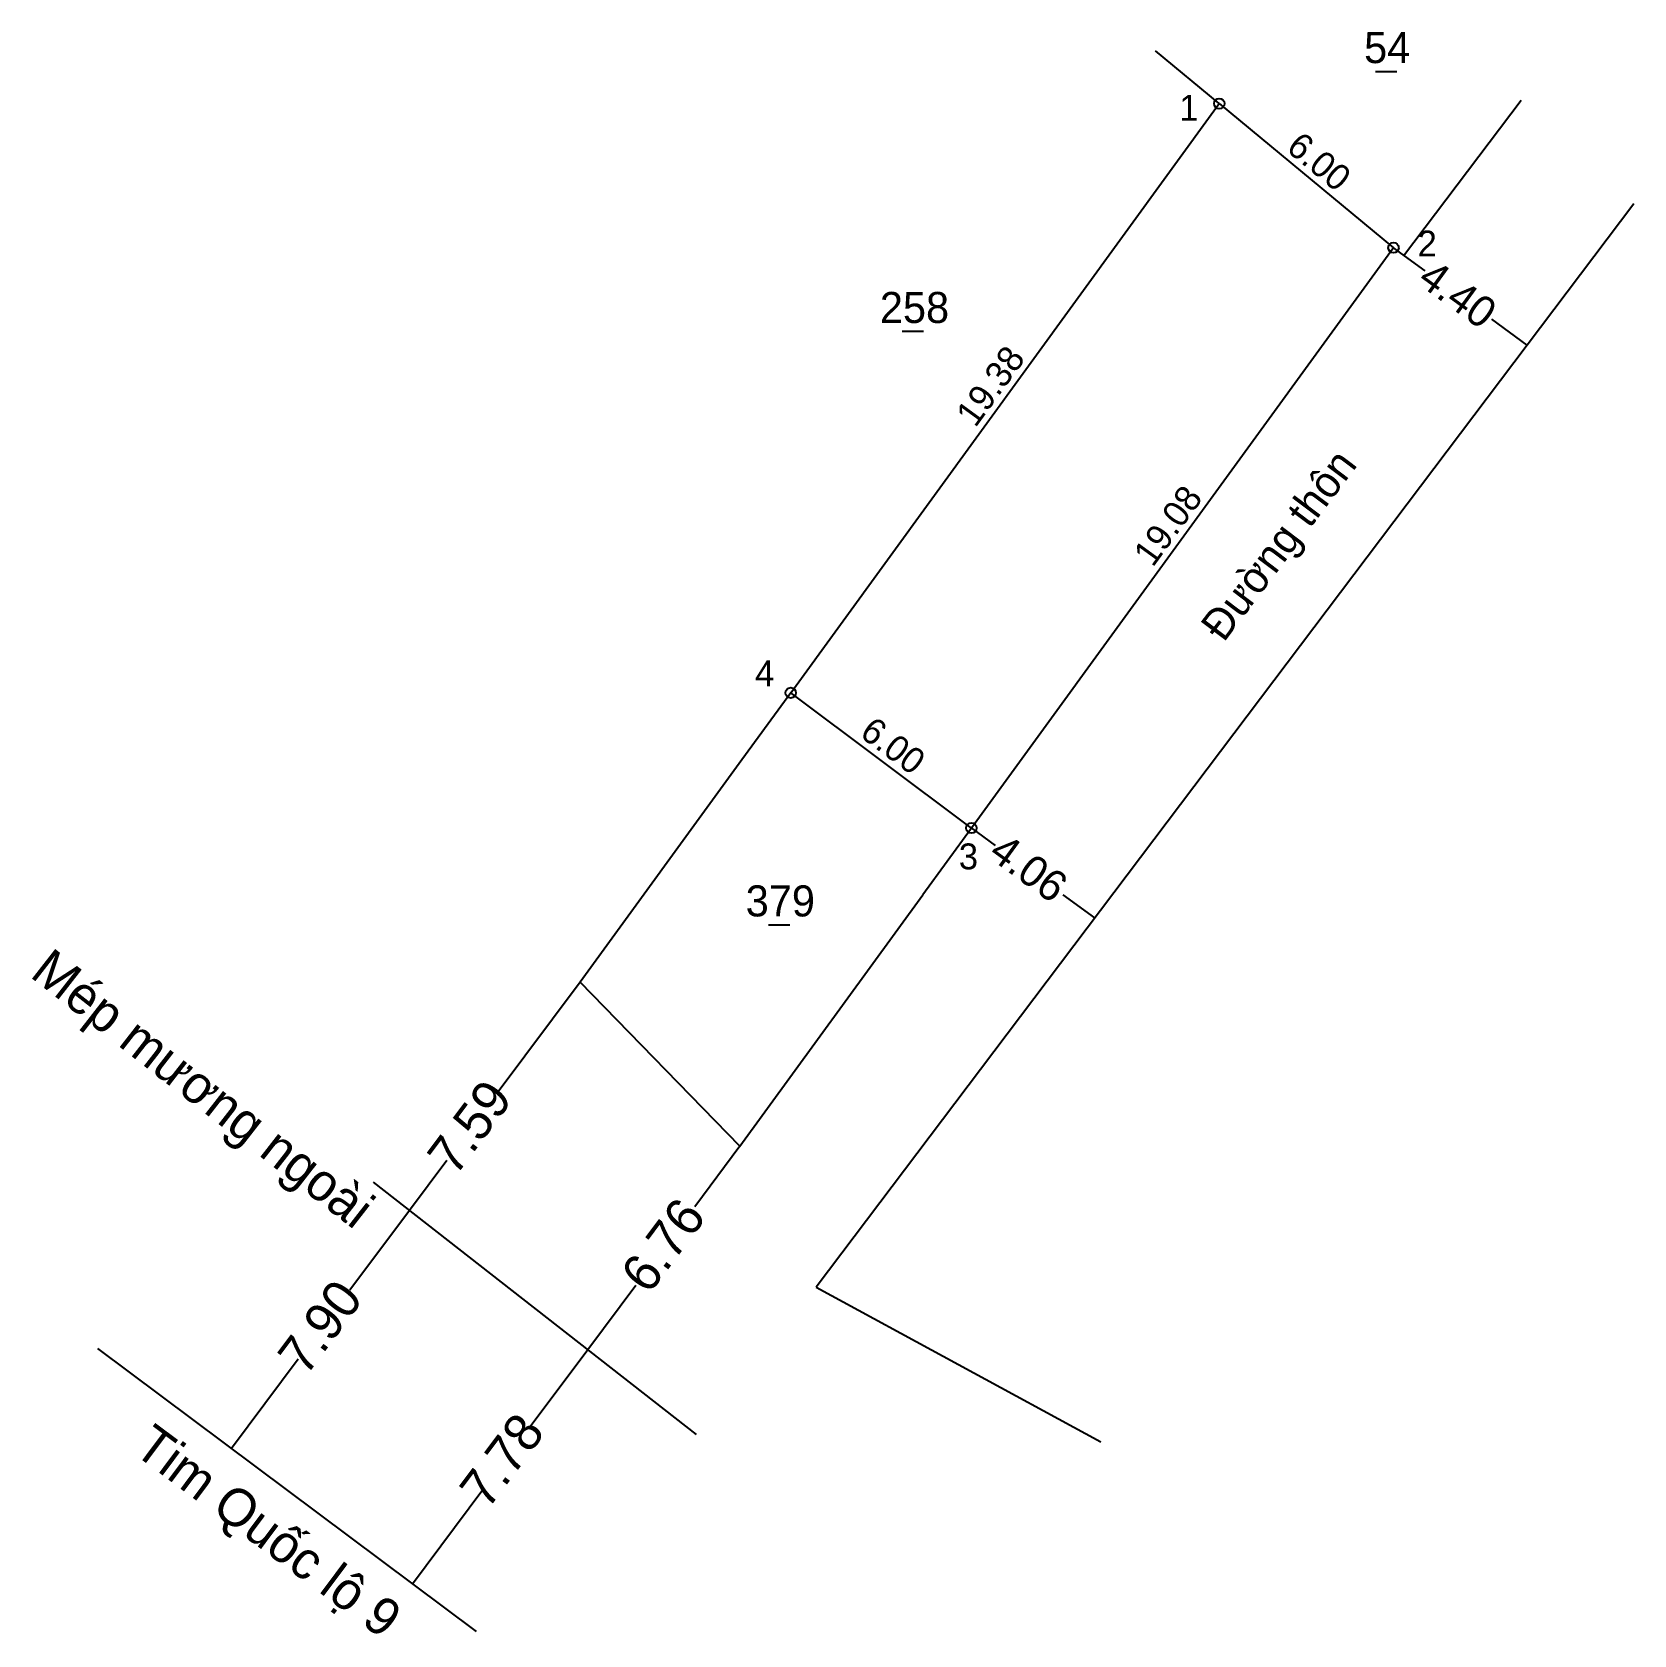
# Model space of a CAD drawing. Extents: x 540394.7 to 540437.3, y 1836321.2 to 1836363.9.
import ezdxf

# ---------------------------------------------------------------- set-up
doc = ezdxf.new("R2010")
doc.units = 0
doc.layers.add('Level 11', color=7, linetype='Continuous')
doc.layers.add('Level 5', color=7, linetype='Continuous')

msp = doc.modelspace()

# ---------------------------------------------------------------- linework, layer by layer
at = {"layer": 'Level 11'}
for centre in [(540426.28, 1836361.96), (540426.28, 1836361.96), (540430.913, 1836358.13), (540414.883, 1836346.293), (540419.689, 1836342.699)]:
    msp.add_circle(centre, 0.138, dxfattribs=at)
at = {"layer": 'Level 5'}
for p, q in [((540426.28, 1836361.96), (540424.582, 1836363.361)), ((540430.435, 1836362.818), (540431.005, 1836362.818)), ((540431.18, 1836357.91), (540434.308, 1836362.052)), ((540437.307, 1836359.299), (540419.931, 1836336.281)), ((540431.759, 1836357.515), (540430.913, 1836358.13)), ((540434.472, 1836355.542), (540433.528, 1836356.228)), ((540417.849, 1836355.907), (540418.419, 1836355.907)), ((540414.883, 1836346.293), (540413.588, 1836344.513)), ((540413.588, 1836344.513), (540409.289, 1836338.604)), ((540419.689, 1836342.699), (540418.395, 1836340.919)), ((540420.334, 1836342.232), (540419.69, 1836342.7)), ((540413.534, 1836334.237), (540418.395, 1836340.919)), ((540422.974, 1836340.311), (540422.131, 1836340.924)), ((540414.292, 1836340.128), (540414.859, 1836340.128)), ((540409.289, 1836338.604), (540407.078, 1836335.646)), ((540413.534, 1836334.237), (540409.289, 1836338.604)), ((540419.931, 1836336.281), (540415.56, 1836330.49)), ((540413.534, 1836334.237), (540412.332, 1836332.63)), ((540405.743, 1836333.861), (540404.745, 1836332.527)), ((540403.78, 1836333.28), (540412.372, 1836326.576)), ((540404.745, 1836332.527), (540403.163, 1836330.41)), ((540410.764, 1836330.533), (540409.488, 1836328.826)), ((540415.56, 1836330.49), (540423.13, 1836326.38)), ((540401.788, 1836328.571), (540400.012, 1836326.196)), ((540409.488, 1836328.826), (540407.957, 1836326.779)), ((540406.7, 1836325.097), (540404.829, 1836322.595))]:
    msp.add_line(p, q, dxfattribs=at)
msp.add_lwpolyline([(540426.28, 1836361.96), (540430.913, 1836358.13), (540419.689, 1836342.699), (540414.883, 1836346.293)], close=True, dxfattribs=at)
msp.add_lwpolyline([(540396.449, 1836328.861), (540406.516, 1836321.333)], dxfattribs=at)

# ---------------------------------------------------------------- texts
for s, height, p in [('54', 0.8255, (540430.131, 1836363.038)), ('1', 0.688, (540425.215, 1836361.505)), ('2', 0.688, (540431.554, 1836357.896)), ('258', 0.8255, (540417.254, 1836356.127)), ('4', 0.688, (540413.934, 1836346.467)), ('3', 0.688, (540419.354, 1836341.6)), ('379', 0.8254, (540413.687, 1836340.348))]:
    msp.add_text(s, height=height, dxfattribs=at).set_placement(p)
for s, height, rotation, p in [('6.00', 0.6879, 320.4238, (540428.03, 1836360.727)), ('4.40', 0.8254, 323.9688, (540431.515, 1836357.194)), ('19.38', 0.6879, 53.9659, (540419.793, 1836353.323)), ('Đường thôn', 0.8254, 52.9512, (540426.397, 1836347.613)), ('19.08', 0.6879, 53.9688, (540424.512, 1836349.611)), ('6.00', 0.6879, 323.213, (540416.687, 1836345.15)), ('4.06', 0.8254, 323.9688, (540420.106, 1836341.936)), ('Mép mương ngoài', 1, 322.0387, (540394.623, 1836338.761)), ('7.59', 1, 53.213, (540405.964, 1836333.411)), ('6.76', 1, 53.213, (540411.108, 1836330.27)), ('7.90', 1, 53.213, (540401.988, 1836328.095)), ('Tim Quốc lộ 9', 1, 323.213, (540397.363, 1836326.097)), ('7.78', 1, 53.213, (540406.822, 1836324.548))]:
    msp.add_text(s, height=height, rotation=rotation, dxfattribs=at).set_placement(p)

doc.saveas('drawing.dxf')
